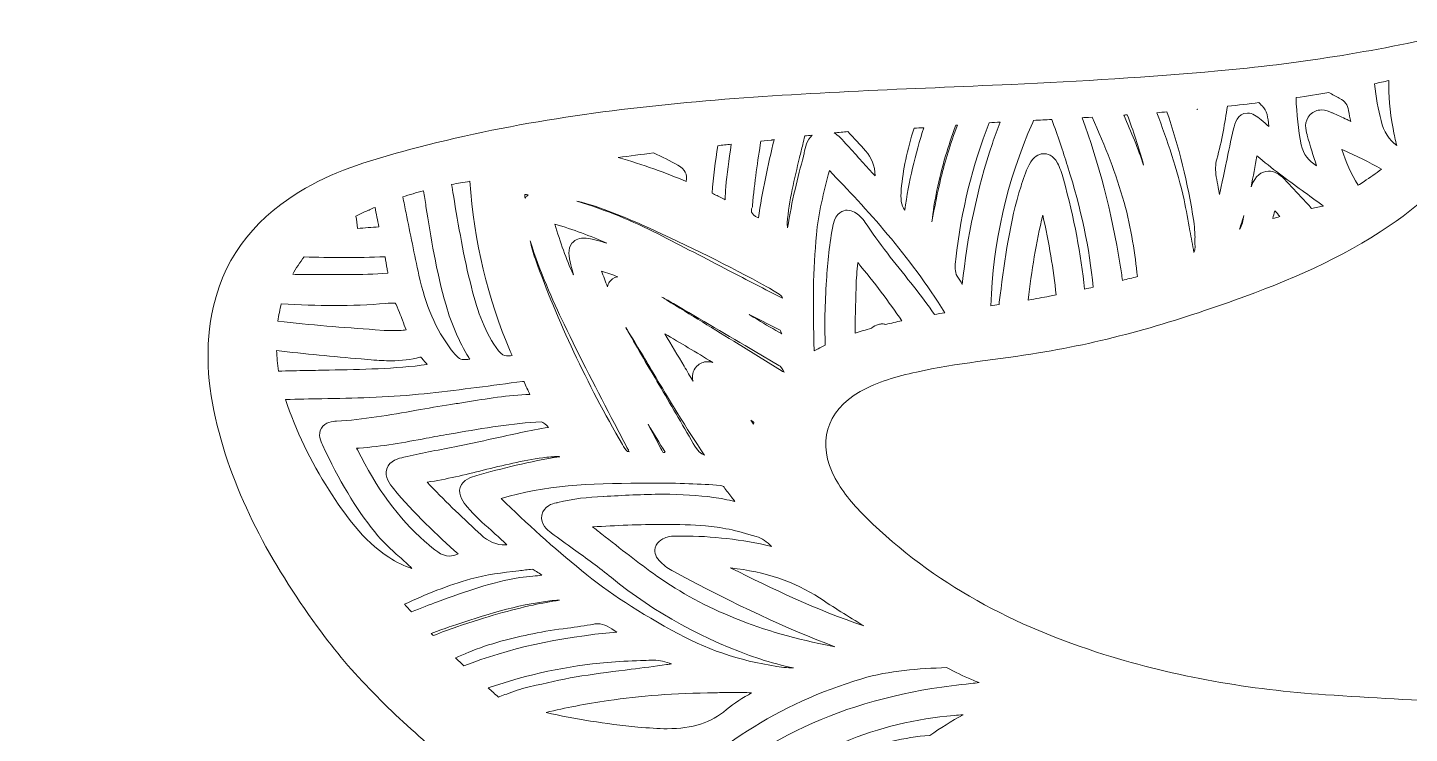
# Model space of a CAD drawing. Extents: x 86 to 1914, y -1775 to -226.
# Drawn here: x 86 to 878, y -630 to -226 of the extents above; entities that cross this region are included whole.
import ezdxf

# ---------------------------------------------------------------- set-up
doc = ezdxf.new("R2010")
doc.units = 0
doc.header["$MEASUREMENT"] = 0
doc.layers.add('Layer 1', color=7, linetype='Continuous')

# ---------------------------------------------------------------- blocks, each defined once
blk = doc.blocks.new('block 3')
at = {"layer": 'Layer 1', "lineweight": 0}
for points, knots in [([(1909.17, -702.32), (1893.53, -708.4), (1878.2, -715.47), (1862.07, -720.2), (1823.68, -731.4), (1784.54, -739.2), (1744.98, -744.84), (1694.01, -752.11), (1642.77, -754.79), (1591.31, -753.43), (1567.38, -752.78), (1543.5, -751.06), (1519.7, -748.57), (1518.95, -748.5), (1518.23, -748.27), (1516.47, -747.89), (1521.31, -745.56), (1525.28, -743.84), (1529.07, -741.79), (1559.4, -725.46), (1587.96, -706.29), (1616.7, -687.4), (1637.98, -673.37), (1658.69, -658.5), (1678.04, -641.89), (1702.57, -620.8), (1726.08, -598.68), (1745.34, -572.43), (1771.85, -536.26), (1794.13, -497.98), (1805.01, -453.96), (1810.58, -431.4), (1812.48, -408.61), (1807.15, -385.71), (1799.99, -355.07), (1781.2, -333.42), (1754.39, -318.07), (1735.77, -307.39), (1715.33, -301.57), (1694.83, -296.02), (1639.25, -281.02), (1582.52, -273.01), (1525.26, -268.1), (1466.95, -263.11), (1408.48, -261.26), (1350.06, -258.65), (1310.62, -256.91), (1271.23, -254.46), (1231.92, -250.93), (1187.04, -246.9), (1142.64, -240.01), (1098.76, -229.77), (1097.38, -229.46), (1095.97, -229.28), (1094.55, -229.02), (1078.62, -226.14), (1069.68, -233.52), (1069.82, -249.66), (1069.91, -262.09), (1074.97, -273.1), (1080.67, -283.74), (1093.27, -307.24), (1112.11, -324.9), (1133.84, -339.73), (1161.19, -358.37), (1191.36, -371.14), (1222.31, -382.25), (1258.9, -395.4), (1296.14, -406.22), (1334.58, -412.44), (1357.87, -416.21), (1381.45, -418.28), (1404.53, -423.39), (1415.7, -425.87), (1426.68, -428.9), (1436.75, -434.56), (1456.38, -445.58), (1461.8, -464.49), (1451.07, -484.35), (1446.41, -492.94), (1439.97, -500.12), (1433.06, -506.94), (1394.64, -544.94), (1348.21, -569.06), (1297.15, -585.1), (1255.81, -598.08), (1213.48, -605.3), (1170.25, -608.18), (1144.02, -609.94), (1117.76, -611.25), (1091.51, -612.79), (1070.66, -614), (1049.77, -614.35), (1028.92, -615.67), (1019.27, -616.27), (1009.63, -616.49), (1000, -616.47), (990.37, -616.49), (980.73, -616.27), (971.08, -615.67), (950.23, -614.35), (929.34, -614), (908.49, -612.79), (882.24, -611.25), (855.98, -609.94), (829.75, -608.18), (786.52, -605.3), (744.19, -598.08), (702.85, -585.1), (651.79, -569.06), (605.36, -544.94), (566.94, -506.94), (560.03, -500.12), (553.59, -492.94), (548.93, -484.35), (538.2, -464.49), (543.62, -445.58), (563.25, -434.56), (573.32, -428.9), (584.3, -425.87), (595.47, -423.39), (618.55, -418.28), (642.13, -416.21), (665.42, -412.44), (703.86, -406.22), (741.1, -395.4), (777.69, -382.25), (808.64, -371.14), (838.81, -358.37), (866.15, -339.73), (887.89, -324.9), (906.73, -307.24), (919.33, -283.74), (925.03, -273.1), (930.09, -262.09), (930.18, -249.66), (930.32, -233.52), (921.38, -226.14), (905.45, -229.02), (904.03, -229.28), (902.62, -229.46), (901.24, -229.77), (857.36, -240.01), (812.96, -246.9), (768.08, -250.93), (728.77, -254.46), (689.38, -256.91), (649.94, -258.65), (591.52, -261.26), (533.05, -263.11), (474.74, -268.1), (417.48, -273.01), (360.75, -281.02), (305.17, -296.02), (284.67, -301.57), (264.23, -307.39), (245.61, -318.07), (218.8, -333.42), (200.01, -355.07), (192.85, -385.71), (187.52, -408.61), (189.42, -431.4), (194.99, -453.96), (205.87, -497.98), (228.15, -536.26), (254.66, -572.43), (273.92, -598.68), (297.43, -620.8), (321.96, -641.89), (341.31, -658.5), (362.02, -673.37), (383.3, -687.4), (412.04, -706.29), (440.6, -725.46), (470.93, -741.79), (474.72, -743.84), (478.69, -745.56), (483.53, -747.89), (481.77, -748.27), (481.05, -748.5), (480.3, -748.57), (456.5, -751.06), (432.62, -752.78), (408.69, -753.43), (357.23, -754.79), (305.99, -752.11), (255.02, -744.84), (215.46, -739.2), (176.32, -731.4), (137.93, -720.2), (121.79, -715.47), (106.47, -708.4), (90.83, -702.32), (87.69, -701.09), (86.4, -701.07), (86.48, -705.08), (86.69, -719.22), (87.8, -733.29), (91.12, -747.05), (99.71, -782.62), (115.58, -814.95), (136.23, -844.92), (168.79, -892.16), (210.55, -928.09), (264.67, -948.87), (273.9, -952.41), (282.4, -953.96), (291.34, -948.92), (292.97, -948.02), (294.91, -947.66), (296.69, -947), (374.62, -918.81), (451.55, -888.04), (528.24, -856.69), (532.23, -855.06), (533.25, -856.2), (534.44, -859.68), (539.3, -873.81), (542.84, -888.26), (545.3, -902.96), (551.58, -940.29), (550.69, -978.12), (552.97, -1015.72), (553.99, -1032.31), (554.86, -1048.99), (554.24, -1065.56), (553.75, -1078.11), (558.83, -1087.41), (565.88, -1096.91), (582.42, -1119.16), (599.1, -1141.37), (614.38, -1164.49), (643.83, -1209.07), (661.58, -1258.64), (673.71, -1310.35), (687.05, -1367.25), (691.77, -1425.16), (693.42, -1483.42), (694.18, -1510.5), (693.29, -1537.61), (694.51, -1564.72), (696.46, -1608.03), (712.64, -1644.19), (746.14, -1672.33), (776.75, -1698), (809.08, -1721.5), (840.23, -1746.5), (867.46, -1768.37), (898.86, -1775.17), (933.26, -1769.89), (950.95, -1767.19), (968.61, -1764.18), (986.51, -1762.87), (991.03, -1762.55), (995.52, -1762.4), (1000, -1762.4), (1004.48, -1762.4), (1008.97, -1762.55), (1013.49, -1762.87), (1031.39, -1764.18), (1049.05, -1767.19), (1066.74, -1769.89), (1101.14, -1775.17), (1132.54, -1768.37), (1159.77, -1746.5), (1190.92, -1721.5), (1223.25, -1698), (1253.86, -1672.33), (1287.36, -1644.19), (1303.53, -1608.03), (1305.49, -1564.72), (1306.71, -1537.61), (1305.82, -1510.5), (1306.58, -1483.42), (1308.23, -1425.16), (1312.95, -1367.25), (1326.29, -1310.35), (1338.42, -1258.64), (1356.17, -1209.07), (1385.62, -1164.49), (1400.9, -1141.37), (1417.58, -1119.16), (1434.12, -1096.91), (1441.17, -1087.41), (1446.25, -1078.11), (1445.76, -1065.56), (1445.14, -1048.99), (1446.01, -1032.31), (1447.03, -1015.72), (1449.31, -978.12), (1448.42, -940.29), (1454.7, -902.96), (1457.16, -888.26), (1460.7, -873.81), (1465.56, -859.68), (1466.75, -856.2), (1467.77, -855.06), (1471.76, -856.69), (1548.45, -888.04), (1625.38, -918.81), (1703.31, -947), (1705.09, -947.66), (1707.03, -948.02), (1708.66, -948.92), (1717.6, -953.96), (1726.1, -952.41), (1735.33, -948.87), (1789.45, -928.09), (1831.21, -892.16), (1863.77, -844.92), (1884.42, -814.95), (1900.29, -782.62), (1908.88, -747.05), (1912.2, -733.29), (1913.31, -719.22), (1913.52, -705.08), (1913.6, -701.07), (1912.31, -701.09), (1909.17, -702.32)], [0, 0, 0, 0, 1, 1, 1, 2, 2, 2, 3, 3, 3, 4, 4, 4, 5, 5, 5, 6, 6, 6, 7, 7, 7, 8, 8, 8, 9, 9, 9, 10, 10, 10, 11, 11, 11, 12, 12, 12, 13, 13, 13, 14, 14, 14, 15, 15, 15, 16, 16, 16, 17, 17, 17, 18, 18, 18, 19, 19, 19, 20, 20, 20, 21, 21, 21, 22, 22, 22, 23, 23, 23, 24, 24, 24, 25, 25, 25, 26, 26, 26, 27, 27, 27, 28, 28, 28, 29, 29, 29, 30, 30, 30, 31, 31, 31, 32, 32, 32, 33, 33, 33, 34, 34, 34, 35, 35, 35, 36, 36, 36, 37, 37, 37, 38, 38, 38, 39, 39, 39, 40, 40, 40, 41, 41, 41, 42, 42, 42, 43, 43, 43, 44, 44, 44, 45, 45, 45, 46, 46, 46, 47, 47, 47, 48, 48, 48, 49, 49, 49, 50, 50, 50, 51, 51, 51, 52, 52, 52, 53, 53, 53, 54, 54, 54, 55, 55, 55, 56, 56, 56, 57, 57, 57, 58, 58, 58, 59, 59, 59, 60, 60, 60, 61, 61, 61, 62, 62, 62, 63, 63, 63, 64, 64, 64, 65, 65, 65, 66, 66, 66, 67, 67, 67, 68, 68, 68, 69, 69, 69, 70, 70, 70, 71, 71, 71, 72, 72, 72, 73, 73, 73, 74, 74, 74, 75, 75, 75, 76, 76, 76, 77, 77, 77, 78, 78, 78, 79, 79, 79, 80, 80, 80, 81, 81, 81, 82, 82, 82, 83, 83, 83, 84, 84, 84, 85, 85, 85, 86, 86, 86, 87, 87, 87, 88, 88, 88, 89, 89, 89, 90, 90, 90, 91, 91, 91, 92, 92, 92, 93, 93, 93, 94, 94, 94, 95, 95, 95, 96, 96, 96, 97, 97, 97, 98, 98, 98, 99, 99, 99, 100, 100, 100, 101, 101, 101, 102, 102, 102, 103, 103, 103, 104, 104, 104, 105, 105, 105, 106, 106, 106, 106]), ([(868.42, -283.98), (869.07, -287.61), (869.76, -290.76), (870.54, -293.61), (866.05, -290.34), (863.25, -285.86), (861.57, -279.41), (859.92, -273.01), (858.69, -266.21), (857.76, -258.27), (860.53, -257.69), (863.29, -257.09), (866.01, -256.47), (865.77, -264.78), (866.55, -273.61), (868.42, -283.98)], [0, 0, 0, 0, 1, 1, 1, 2, 2, 2, 3, 3, 3, 4, 4, 4, 5, 5, 5, 5]), ([(842.97, -273.66), (843.26, -275.82), (843.76, -277.85), (844.29, -279.81), (843.55, -279.48), (842.82, -279.14), (842.09, -278.79), (839.39, -277.54), (836.6, -276.24), (833.77, -275.02), (833.77, -275.02), (833.45, -274.88), (833.45, -274.88), (831.92, -274.21), (829.84, -273.3), (827.43, -273.3), (824.96, -273.3), (822.75, -274.22), (820.99, -275.97), (817.07, -279.88), (818.47, -284.94), (819.14, -287.37), (819.14, -287.37), (819.23, -287.7), (819.23, -287.7), (820.85, -293.66), (822.75, -299.59), (824.62, -305.37), (820.25, -302.4), (816.97, -298.83), (815.88, -293.23), (814.19, -284.56), (813.19, -275.69), (812.85, -266.23), (819.23, -265.29), (825.54, -264.29), (831.67, -263.24), (833.79, -264.47), (835.77, -265.58), (837.65, -266.56), (840.95, -268.28), (842.49, -270.33), (842.97, -273.66)], [0, 0, 0, 0, 1, 1, 1, 2, 2, 2, 3, 3, 3, 4, 4, 4, 5, 5, 5, 6, 6, 6, 7, 7, 7, 8, 8, 8, 9, 9, 9, 10, 10, 10, 11, 11, 11, 12, 12, 12, 13, 13, 13, 14, 14, 14, 14]), ([(716.21, -276.07), (719.62, -285.19), (722.74, -294.77), (725.58, -304.87), (722.37, -295.49), (718.58, -285.96), (714.22, -276.22), (714.89, -276.16), (715.56, -276.13), (716.21, -276.07)], [0, 0, 0, 0, 1, 1, 1, 2, 2, 2, 3, 3, 3, 3]), ([(738.87, -274.39), (745.71, -293.99), (750.89, -315.04), (754.3, -337.05), (754.61, -339.1), (754.74, -341.27), (754.87, -343.38), (754.92, -344.27), (754.97, -345.14), (755.03, -345.99), (754.94, -347.33), (754.97, -348.64), (754.99, -349.81), (755.05, -352.82), (754.96, -354.06), (754.38, -354.84), (753.56, -350.74), (752.82, -346.57), (752.11, -342.51), (751.08, -336.69), (750.02, -330.67), (748.7, -324.74), (744.91, -307.51), (739.07, -290.74), (733.13, -274.84), (735.05, -274.7), (736.95, -274.55), (738.87, -274.39)], [0, 0, 0, 0, 1, 1, 1, 2, 2, 2, 3, 3, 3, 4, 4, 4, 5, 5, 5, 6, 6, 6, 7, 7, 7, 8, 8, 8, 9, 9, 9, 9]), ([(756.23, -272.88), (756.23, -272.88), (756.35, -272.88), (756.35, -272.88), (756.33, -272.97), (756.32, -273.08), (756.3, -273.17), (756.28, -273.08), (756.24, -272.97), (756.23, -272.88)], [0, 0, 0, 0, 1, 1, 1, 2, 2, 2, 3, 3, 3, 3]), ([(791.58, -269.11), (792.2, -269.71), (792.81, -270.33), (793.43, -270.92), (796.33, -273.74), (796.8, -277.27), (797.22, -282.69), (795.86, -281.42), (794.46, -280.1), (792.92, -278.87), (790.46, -276.87), (787.97, -275.06), (785.05, -275.06), (779.14, -275.06), (777.71, -281.19), (777.04, -284.12), (775.52, -290.63), (774.16, -297.27), (772.85, -303.67), (772.34, -306.17), (771.82, -308.67), (771.31, -311.16), (771.31, -311.16), (770.64, -314.39), (770.64, -314.39), (770.13, -316.87), (769.64, -319.32), (769.08, -321.69), (768.83, -320.35), (768.57, -319.03), (768.32, -317.72), (767.94, -315.65), (767.54, -313.61), (767.18, -311.54), (766.54, -307.93), (766.63, -304.63), (767.5, -301.46), (770.35, -290.94), (772.16, -280.44), (773.52, -271.18), (779.67, -270.53), (785.73, -269.84), (791.58, -269.11)], [0, 0, 0, 0, 1, 1, 1, 2, 2, 2, 3, 3, 3, 4, 4, 4, 5, 5, 5, 6, 6, 6, 7, 7, 7, 8, 8, 8, 9, 9, 9, 10, 10, 10, 11, 11, 11, 12, 12, 12, 13, 13, 13, 14, 14, 14, 14]), ([(599.68, -283.44), (594.73, -298.54), (591.07, -314.4), (588.8, -330.67), (586.53, -327.86), (586.34, -324.25), (586.79, -318.72), (587.75, -307.64), (590.14, -296.16), (594.11, -283.74), (595.87, -283.65), (597.74, -283.54), (599.68, -283.44)], [0, 0, 0, 0, 1, 1, 1, 2, 2, 2, 3, 3, 3, 4, 4, 4, 4]), ([(609.51, -312.19), (607.53, -320.48), (605.81, -328.87), (604.34, -337.3), (605.54, -325.64), (608.11, -313.28), (612.17, -299.57), (613.79, -294.1), (615.69, -288.33), (617.96, -282.08), (618.28, -282.04), (618.63, -282.02), (618.95, -281.98), (614.86, -292.81), (611.81, -302.56), (609.51, -312.19)], [0, 0, 0, 0, 1, 1, 1, 2, 2, 2, 3, 3, 3, 4, 4, 4, 5, 5, 5, 5]), ([(643.5, -280.24), (641.78, -284.38), (640.26, -288.42), (638.92, -292.48), (630.21, -318.85), (624.45, -345.95), (621.73, -373.2), (620.73, -371.61), (619.73, -370.03), (618.77, -368.43), (617.29, -365.99), (617.5, -362.85), (617.97, -358.7), (621.13, -330.92), (627.57, -304.69), (637.1, -280.64), (639.15, -280.5), (641.29, -280.37), (643.5, -280.24)], [0, 0, 0, 0, 1, 1, 1, 2, 2, 2, 3, 3, 3, 4, 4, 4, 5, 5, 5, 6, 6, 6, 6]), ([(696.61, -374.8), (695, -375.16), (693.38, -375.51), (691.71, -375.87), (689.74, -356.21), (685.77, -335.53), (679.66, -312.86), (678.7, -309.31), (677.57, -306.3), (676.23, -303.67), (673.76, -298.85), (670.01, -298.34), (668.52, -298.34), (666.8, -298.34), (663.54, -298.96), (660.96, -303.07), (658.37, -307.21), (657.01, -311.57), (655.69, -315.82), (655.69, -315.82), (655.36, -316.85), (655.36, -316.85), (648.87, -337.45), (646.1, -358.79), (643.41, -379.42), (643.18, -381.2), (642.96, -382.98), (642.74, -384.75), (641.2, -384.99), (639.64, -385.22), (638.1, -385.44), (639.22, -349.31), (647.26, -314.04), (662.03, -280.52), (662.03, -280.52), (662.58, -279.27), (662.58, -279.27), (666.04, -279.1), (669.49, -278.92), (672.93, -278.74), (676.36, -287.82), (679.35, -297.09), (681.94, -305.21), (689.79, -329.87), (694.62, -352.68), (696.61, -374.8)], [0, 0, 0, 0, 1, 1, 1, 2, 2, 2, 3, 3, 3, 4, 4, 4, 5, 5, 5, 6, 6, 6, 7, 7, 7, 8, 8, 8, 9, 9, 9, 10, 10, 10, 11, 11, 11, 12, 12, 12, 13, 13, 13, 14, 14, 14, 15, 15, 15, 15]), ([(696.03, -277.4), (703.75, -293.99), (709.75, -310.02), (714.38, -326.28), (718.6, -341.09), (720.69, -356.3), (721.99, -368.72), (719.11, -369.47), (716.25, -370.19), (713.4, -370.88), (713.07, -368.07), (712.69, -365.12), (712.2, -362.14), (707.09, -331.43), (699.95, -303.72), (690.37, -277.74), (691.59, -277.67), (692.78, -277.6), (694.02, -277.52), (694.02, -277.52), (696.03, -277.4), (696.03, -277.4)], [0, 0, 0, 0, 1, 1, 1, 2, 2, 2, 3, 3, 3, 4, 4, 4, 5, 5, 5, 6, 6, 6, 7, 7, 7, 7]), ([(512.9, -290.45), (513.28, -290.38), (513.61, -290.29), (513.9, -290.22), (513.9, -290.25), (513.88, -290.31), (513.88, -290.34), (510.53, -304.9), (507.08, -319.95), (504.96, -335.16), (499.98, -332.73), (500.79, -330.61), (501.25, -329.47), (501.43, -328.98), (501.54, -328.49), (501.57, -327.97), (502.7, -314.69), (504.58, -302.11), (506.38, -291.18), (506.38, -291.18), (512.25, -290.56), (512.25, -290.56), (512.47, -290.54), (512.69, -290.51), (512.9, -290.45)], [0, 0, 0, 0, 1, 1, 1, 2, 2, 2, 3, 3, 3, 4, 4, 4, 5, 5, 5, 6, 6, 6, 7, 7, 7, 8, 8, 8, 8]), ([(530.33, -293.08), (530.73, -291.45), (531.11, -289.82), (531.47, -288.17), (532.87, -288.02), (534.32, -287.88), (535.8, -287.71), (532.59, -290.52), (531.74, -294.88), (531.2, -297.76), (531.04, -298.54), (530.89, -299.3), (530.71, -300.01), (527.68, -311.14), (523.98, -325.68), (521.63, -340.84), (521.57, -340.28), (521.53, -339.73), (521.5, -339.23), (521.46, -338.77), (521.44, -338.35), (521.41, -337.96), (522.51, -324.99), (525.58, -312.54), (528.53, -300.48), (529.13, -298.01), (529.75, -295.55), (530.33, -293.08)], [0, 0, 0, 0, 1, 1, 1, 2, 2, 2, 3, 3, 3, 4, 4, 4, 5, 5, 5, 6, 6, 6, 7, 7, 7, 8, 8, 8, 9, 9, 9, 9]), ([(571.81, -311.05), (569.26, -308.4), (566.79, -305.63), (564.22, -302.75), (561.5, -299.68), (558.69, -296.51), (555.73, -293.5), (555.2, -292.97), (554.71, -292.37), (554.21, -291.78), (552.77, -290.09), (550.87, -287.86), (548.3, -286.45), (550.98, -286.19), (553.61, -285.94), (556.13, -285.7), (559.79, -289.56), (563.15, -293.21), (566.36, -296.76), (569.85, -300.64), (571.61, -305.17), (571.81, -311.05)], [0, 0, 0, 0, 1, 1, 1, 2, 2, 2, 3, 3, 3, 4, 4, 4, 5, 5, 5, 6, 6, 6, 7, 7, 7, 7]), ([(463.62, -314.35), (451.8, -309.18), (438.93, -304.61), (424.59, -300.53), (431.15, -299.64), (437.91, -298.77), (444.95, -297.92), (449.83, -300.06), (454.47, -302.44), (458.78, -304.99), (463.12, -307.57), (464.31, -309.85), (463.62, -314.35)], [0, 0, 0, 0, 1, 1, 1, 2, 2, 2, 3, 3, 3, 4, 4, 4, 4]), ([(481.61, -293.75), (484.22, -293.48), (486.81, -293.19), (489.42, -292.92), (487.97, -302.22), (486.99, -309.94), (486.29, -317.3), (486.05, -319.79), (485.92, -322.27), (485.82, -324.67), (485.25, -324.38), (484.69, -324.09), (484.11, -323.8), (482.23, -322.83), (480.32, -321.87), (478.42, -320.93), (479.07, -311.74), (480.32, -302.62), (481.61, -293.75)], [0, 0, 0, 0, 1, 1, 1, 2, 2, 2, 3, 3, 3, 4, 4, 4, 5, 5, 5, 6, 6, 6, 6]), ([(827.99, -328.46), (827.99, -328.46), (821.79, -329.71), (821.79, -329.71), (821.66, -329.56), (821.55, -329.43), (821.43, -329.31), (819.92, -327.68), (818.42, -326.04), (816.91, -324.41), (813.43, -320.62), (809.84, -316.72), (806.16, -312.97), (803.09, -309.83), (800.18, -308.33), (797.18, -308.33), (792.92, -308.33), (789.59, -311.19), (787.3, -316.85), (787.23, -317), (787.18, -317.14), (787.12, -317.29), (788.35, -311.45), (789.42, -305.54), (790.46, -299.57), (798.82, -306.72), (807.7, -313.15), (816.35, -319.39), (820.32, -322.27), (824.4, -325.23), (828.41, -328.24), (828.26, -328.31), (828.13, -328.38), (827.99, -328.46)], [0, 0, 0, 0, 1, 1, 1, 2, 2, 2, 3, 3, 3, 4, 4, 4, 5, 5, 5, 6, 6, 6, 7, 7, 7, 8, 8, 8, 9, 9, 9, 10, 10, 10, 11, 11, 11, 11]), ([(848.39, -316.45), (844.42, -309.78), (841.35, -303), (839.12, -295.95), (839.12, -295.95), (839.72, -296.22), (839.72, -296.22), (847.46, -299.72), (854.88, -303.07), (861.77, -307.22), (858.54, -309.65), (855.22, -311.99), (851.83, -314.22), (850.69, -314.97), (849.55, -315.71), (848.39, -316.45)], [0, 0, 0, 0, 1, 1, 1, 2, 2, 2, 3, 3, 3, 4, 4, 4, 5, 5, 5, 5]), ([(605.72, -390.45), (601.93, -384.86), (597.94, -379.42), (593.79, -374.25), (593.79, -374.25), (592.28, -372.39), (592.28, -372.39), (583.31, -361.24), (574.04, -349.72), (566.12, -337.65), (565.34, -336.47), (564.38, -335.35), (563.04, -334.11), (561.46, -332.64), (558.99, -330.69), (555.86, -330.69), (553.5, -330.69), (549.33, -331.76), (547.82, -338.9), (545.58, -349.6), (544.63, -360.57), (543.94, -370.83), (543.02, -384.57), (542.78, -396.74), (543.22, -407.94), (541.06, -409.01), (538.98, -410.14), (536.95, -411.31), (535.93, -385.31), (536.33, -364.48), (538.18, -344.79), (539.32, -332.55), (542.28, -320.4), (545.59, -308.04), (566.45, -329.34), (591.67, -357.07), (611.67, -389.45), (609.62, -389.79), (607.64, -390.12), (605.72, -390.45)], [0, 0, 0, 0, 1, 1, 1, 2, 2, 2, 3, 3, 3, 4, 4, 4, 5, 5, 5, 6, 6, 6, 7, 7, 7, 8, 8, 8, 9, 9, 9, 10, 10, 10, 11, 11, 11, 12, 12, 12, 13, 13, 13, 13]), ([(339.73, -314.15), (342.13, -348.78), (349.9, -381.51), (362.81, -411.44), (363.27, -412.49), (363.61, -413.33), (363.87, -414), (363.36, -414.02), (362.76, -414.02), (362.05, -414.02), (362.05, -414.02), (360.75, -414.02), (360.75, -414.02), (359.17, -414), (357.9, -413.53), (356.12, -411.21), (348.38, -401.07), (344.3, -389.32), (340.58, -374.82), (336.14, -357.54), (333.15, -339.57), (330.27, -322.2), (329.92, -320.13), (329.58, -318.05), (329.23, -315.98), (332.62, -315.33), (336.12, -314.71), (339.73, -314.15)], [0, 0, 0, 0, 1, 1, 1, 2, 2, 2, 3, 3, 3, 4, 4, 4, 5, 5, 5, 6, 6, 6, 7, 7, 7, 8, 8, 8, 9, 9, 9, 9]), ([(313.22, -319.57), (313.66, -322.56), (314.09, -325.55), (314.55, -328.55), (317.2, -345.79), (320.48, -365.79), (326.03, -385.08), (329.18, -396.07), (333.44, -405.89), (339.04, -415.14), (339.26, -415.49), (339.44, -415.79), (339.61, -416.08), (338.95, -416.12), (338.17, -416.14), (337.27, -416.17), (337.07, -416.17), (336.87, -416.19), (336.67, -416.21), (336.45, -416.25), (336.23, -416.25), (336.03, -416.25), (334, -416.25), (332.04, -414.69), (329.02, -410.66), (320.26, -399), (314.2, -385.02), (310.52, -367.93), (307.97, -356.07), (305.5, -343.96), (303.13, -332.24), (302.51, -329.18), (301.89, -326.12), (301.26, -323.05), (305.08, -321.82), (309.07, -320.66), (313.22, -319.57)], [0, 0, 0, 0, 1, 1, 1, 2, 2, 2, 3, 3, 3, 4, 4, 4, 5, 5, 5, 6, 6, 6, 7, 7, 7, 8, 8, 8, 9, 9, 9, 10, 10, 10, 11, 11, 11, 12, 12, 12, 12]), ([(371.12, -321.69), (371.77, -321.76), (372.4, -321.82), (373.09, -321.87), (372.5, -322.33), (372.02, -322.82), (371.66, -323.29), (371.52, -323.45), (371.39, -323.63), (371.28, -323.81), (371.23, -323.11), (371.17, -322.4), (371.12, -321.69)], [0, 0, 0, 0, 1, 1, 1, 2, 2, 2, 3, 3, 3, 4, 4, 4, 4]), ([(281.31, -330.83), (281.31, -330.83), (281.66, -330.72), (281.66, -330.72), (281.86, -330.65), (282.04, -330.58), (282.2, -330.5), (283.22, -330.01), (284.29, -329.54), (285.36, -329.07), (286.1, -332.79), (286.84, -336.49), (287.59, -340.2), (283.58, -340.53), (279.46, -340.88), (275.37, -341.13), (275.37, -341.07), (275.35, -341), (275.35, -340.93), (275.06, -338.66), (274.77, -336.34), (274.44, -334.02), (276.42, -333.01), (278.41, -332.06), (280.41, -331.17), (280.72, -331.03), (281.01, -330.94), (281.31, -330.83)], [0, 0, 0, 0, 1, 1, 1, 2, 2, 2, 3, 3, 3, 4, 4, 4, 5, 5, 5, 6, 6, 6, 7, 7, 7, 8, 8, 8, 9, 9, 9, 9]), ([(516.75, -378.81), (518.43, -379.89), (518.58, -380.67), (518.63, -380.95), (518.63, -380.95), (518.67, -381.16), (518.67, -381.16), (508.5, -375.92), (498.33, -370.63), (488.17, -365.33), (474.85, -358.41), (461.08, -351.23), (447.47, -344.28), (432.96, -336.89), (417.35, -330.58), (400.89, -325.46), (415.05, -328.98), (428.59, -334.75), (440.85, -340.28), (465.02, -351.19), (488.19, -362.71), (509.68, -374.51), (511.82, -375.69), (514.14, -377.08), (516.75, -378.81)], [0, 0, 0, 0, 1, 1, 1, 2, 2, 2, 3, 3, 3, 4, 4, 4, 5, 5, 5, 6, 6, 6, 7, 7, 7, 8, 8, 8, 8]), ([(799.58, -335.45), (799.94, -333.99), (800.3, -332.52), (800.67, -331.07), (801.66, -332.1), (802.66, -333.19), (803.66, -334.28), (802.31, -334.71), (800.97, -335.09), (799.58, -335.45)], [0, 0, 0, 0, 1, 1, 1, 2, 2, 2, 3, 3, 3, 3]), ([(411.97, -347.89), (408.69, -347.06), (406.62, -346.7), (404.84, -346.7), (401.25, -346.7), (399.24, -348.29), (398.17, -349.63), (395.59, -352.91), (396.36, -357.19), (397.52, -362.03), (397.97, -363.92), (398.44, -365.81), (398.97, -367.69), (398.91, -367.58), (398.86, -367.47), (398.82, -367.35), (394.87, -358.53), (391.44, -349.16), (388.4, -338.74), (398.8, -341.71), (408.76, -345.5), (418.08, -349.56), (416.06, -348.98), (414.03, -348.44), (411.97, -347.89)], [0, 0, 0, 0, 1, 1, 1, 2, 2, 2, 3, 3, 3, 4, 4, 4, 5, 5, 5, 6, 6, 6, 7, 7, 7, 8, 8, 8, 8]), ([(659.48, -382.14), (661.34, -365.48), (664.14, -349.2), (667.8, -333.55), (671.44, -349.41), (673.96, -364.45), (675.45, -379.2), (674.18, -379.46), (672.91, -379.71), (671.64, -379.95), (667.89, -380.67), (663.92, -381.4), (659.48, -382.14)], [0, 0, 0, 0, 1, 1, 1, 2, 2, 2, 3, 3, 3, 4, 4, 4, 4]), ([(782.99, -333.75), (782.73, -335.13), (782.46, -336.49), (782.15, -337.85), (781.83, -339.28), (781.25, -340.55), (780.45, -341.62), (781.37, -339.03), (782.21, -336.4), (782.99, -333.75)], [0, 0, 0, 0, 1, 1, 1, 2, 2, 2, 3, 3, 3, 3]), ([(393.6, -395.89), (402.81, -415.16), (412.84, -434.34), (422.52, -452.91), (424.91, -457.48), (427.31, -462.06), (429.68, -466.63), (429.84, -466.96), (430.03, -467.27), (430.21, -467.59), (430.35, -467.85), (430.57, -468.21), (430.61, -468.3), (430.68, -468.57), (430.77, -468.83), (430.88, -469.08), (430.46, -468.99), (430.13, -468.9), (429.95, -468.83), (428.83, -467.92), (427.89, -466.4), (427.03, -464.91), (406.71, -429.88), (389.94, -394.18), (377.19, -358.79), (375.98, -355.4), (375.02, -351.9), (374.27, -348.33), (379.71, -365.9), (386.96, -382.03), (393.6, -395.89)], [0, 0, 0, 0, 1, 1, 1, 2, 2, 2, 3, 3, 3, 4, 4, 4, 5, 5, 5, 6, 6, 6, 7, 7, 7, 8, 8, 8, 9, 9, 9, 10, 10, 10, 10]), ([(291.09, -357.37), (291.09, -357.37), (291.18, -357.37), (291.18, -357.37), (291.45, -359.73), (291.87, -362), (292.26, -364.21), (292.43, -365.08), (292.57, -365.95), (292.72, -366.82), (284.94, -367.42), (277.16, -367.51), (270.54, -367.51), (268.6, -367.51), (261.32, -367.47), (259.63, -367.47), (257.45, -367.47), (255.35, -367.49), (253.45, -367.53), (252.29, -367.55), (251.13, -367.55), (249.98, -367.55), (246.05, -367.55), (242.11, -367.51), (238.22, -367.42), (240.12, -363.92), (242.3, -360.57), (244.78, -357.41), (252.23, -357.68), (259.79, -357.81), (267.3, -357.81), (275.15, -357.81), (283.16, -357.66), (291.09, -357.37)], [0, 0, 0, 0, 1, 1, 1, 2, 2, 2, 3, 3, 3, 4, 4, 4, 5, 5, 5, 6, 6, 6, 7, 7, 7, 8, 8, 8, 9, 9, 9, 10, 10, 10, 11, 11, 11, 11]), ([(577.96, -396.1), (577.27, -395.94), (576.58, -395.85), (575.86, -395.85), (575.15, -395.85), (574.42, -395.94), (573.7, -396.12), (572.16, -396.5), (570.8, -397.25), (569.71, -398.28), (566.41, -399.2), (563.31, -400.13), (560.32, -401.09), (560.35, -394.98), (560.52, -388.83), (560.68, -382.83), (560.75, -380.04), (560.82, -377.26), (560.9, -374.47), (560.99, -369.92), (561.41, -365.42), (561.89, -360.73), (571.45, -372.28), (579.77, -383.25), (587.08, -394.02), (583.91, -394.69), (580.88, -395.4), (577.96, -396.1)], [0, 0, 0, 0, 1, 1, 1, 2, 2, 2, 3, 3, 3, 4, 4, 4, 5, 5, 5, 6, 6, 6, 7, 7, 7, 8, 8, 8, 9, 9, 9, 9]), ([(419.69, -371.7), (419.18, -372.41), (418.69, -373.38), (418.48, -374.65), (417.3, -371.59), (416.19, -368.53), (415.1, -365.52), (418.22, -366.53), (421.36, -367.65), (424.48, -368.85), (421.85, -369.23), (420.38, -370.74), (419.69, -371.7)], [0, 0, 0, 0, 1, 1, 1, 2, 2, 2, 3, 3, 3, 4, 4, 4, 4]), ([(231.69, -384.32), (242.31, -384.99), (252.19, -385.31), (261.75, -385.31), (271.99, -385.31), (281.98, -384.92), (291.45, -384.14), (293.37, -383.99), (294.91, -383.86), (296.04, -383.86), (296.51, -383.86), (296.8, -383.88), (296.98, -383.92), (297.52, -384.73), (298.47, -387.02), (299.41, -389.3), (300.01, -390.77), (300.57, -392.26), (301.11, -393.76), (301.78, -395.56), (302.47, -397.39), (303.25, -399.22), (303.25, -399.24), (303.23, -399.24), (303.23, -399.24), (302.55, -399.37), (301.89, -399.48), (301.44, -399.49), (299.92, -399.53), (298.39, -399.55), (296.87, -399.55), (296.87, -399.55), (290.69, -399.53), (290.69, -399.53), (290.69, -399.53), (285.47, -399.15), (285.47, -399.15), (267.15, -397.84), (248.28, -396.48), (229.77, -394.24), (230.22, -390.84), (230.85, -387.53), (231.69, -384.32)], [0, 0, 0, 0, 1, 1, 1, 2, 2, 2, 3, 3, 3, 4, 4, 4, 5, 5, 5, 6, 6, 6, 7, 7, 7, 8, 8, 8, 9, 9, 9, 10, 10, 10, 11, 11, 11, 12, 12, 12, 13, 13, 13, 14, 14, 14, 14]), ([(449.72, -380.51), (451.89, -381.69), (454.07, -382.9), (456.23, -384.17), (471.87, -393.29), (487.5, -402.45), (503.13, -411.61), (503.13, -411.61), (516.73, -419.56), (516.73, -419.56), (517.51, -420.04), (518.74, -421.5), (519.76, -423.54), (518.52, -422.79), (517.31, -422.07), (516.1, -421.31), (516.1, -421.31), (490.86, -405.78), (490.86, -405.78), (477.13, -397.35), (463.42, -388.92), (449.72, -380.51)], [0, 0, 0, 0, 1, 1, 1, 2, 2, 2, 3, 3, 3, 4, 4, 4, 5, 5, 5, 6, 6, 6, 7, 7, 7, 7]), ([(499.58, -390.39), (499.58, -390.39), (517.31, -399.48), (517.31, -399.48), (517.64, -399.91), (517.98, -400.65), (518.27, -401.51), (513.7, -398.88), (509.08, -396.14), (504.47, -393.37), (502.84, -392.37), (501.21, -391.37), (499.58, -390.39)], [0, 0, 0, 0, 1, 1, 1, 2, 2, 2, 3, 3, 3, 4, 4, 4, 4]), ([(467.67, -464.39), (461.19, -453.02), (454.47, -441.58), (447.96, -430.52), (442.08, -420.54), (436.03, -410.23), (430.19, -400.04), (429.77, -399.31), (429.36, -398.57), (428.96, -397.84), (434.32, -406.47), (439.58, -415.3), (444.69, -423.88), (453.94, -439.4), (463.51, -455.43), (473.85, -470.73), (473.89, -470.79), (473.94, -470.86), (473.98, -470.91), (471.96, -470.35), (470.1, -468.68), (467.67, -464.39)], [0, 0, 0, 0, 1, 1, 1, 2, 2, 2, 3, 3, 3, 4, 4, 4, 5, 5, 5, 6, 6, 6, 7, 7, 7, 7]), ([(467.49, -428.61), (465.76, -425.75), (464.08, -422.88), (462.41, -420.05), (458.78, -413.96), (455.1, -407.74), (451.31, -401.54), (460.18, -406.66), (469.26, -412.08), (478.78, -417.93), (477.84, -417.62), (476.84, -417.46), (475.81, -417.46), (473.47, -417.46), (471.37, -418.35), (469.73, -420.02), (466.98, -422.85), (466.76, -425.91), (467.49, -428.61)], [0, 0, 0, 0, 1, 1, 1, 2, 2, 2, 3, 3, 3, 4, 4, 4, 5, 5, 5, 6, 6, 6, 6]), ([(277.34, -415.87), (277.34, -415.87), (283.14, -416.37), (283.14, -416.37), (287.62, -416.77), (291.09, -416.94), (294.37, -416.94), (300.55, -416.94), (305.99, -416.26), (310.99, -414.9), (311.23, -414.83), (311.38, -414.81), (311.48, -414.81), (311.5, -414.81), (311.65, -414.89), (311.94, -415.21), (311.94, -415.21), (313.19, -416.68), (313.19, -416.68), (313.91, -417.5), (314.62, -418.31), (315.29, -419.11), (296.67, -421.54), (277.54, -421.9), (259.01, -422.27), (259.01, -422.27), (252.9, -422.39), (252.9, -422.39), (250.76, -422.43), (248.61, -422.47), (246.45, -422.5), (241.06, -422.59), (235.51, -422.68), (230, -422.92), (229.48, -418.79), (229.17, -414.85), (229.02, -411.06), (245.16, -413.07), (261.5, -414.49), (277.34, -415.87)], [0, 0, 0, 0, 1, 1, 1, 2, 2, 2, 3, 3, 3, 4, 4, 4, 5, 5, 5, 6, 6, 6, 7, 7, 7, 8, 8, 8, 9, 9, 9, 10, 10, 10, 11, 11, 11, 12, 12, 12, 13, 13, 13, 13]), ([(254.97, -438.66), (273.08, -438.31), (291.79, -437.97), (310.25, -436.12), (328, -434.34), (345.95, -431.97), (363.3, -429.66), (363.3, -429.66), (369.88, -428.81), (369.88, -428.81), (370.16, -428.78), (370.41, -428.74), (370.65, -428.74), (370.68, -428.83), (370.74, -428.92), (370.79, -429.05), (371.77, -431.53), (372.93, -433.91), (374.11, -436.21), (361.54, -436.68), (349.18, -438.67), (337.18, -440.62), (334.35, -441.09), (331.52, -441.54), (328.69, -441.97), (322.11, -442.99), (315.45, -444.17), (309.04, -445.31), (294.06, -447.94), (278.58, -450.68), (263.24, -451.55), (261.15, -451.66), (256.78, -451.91), (254.62, -455.52), (252.45, -459.15), (254.33, -463.19), (255.24, -465.13), (264.78, -485.58), (274.28, -501.41), (285.18, -514.95), (289.53, -520.39), (294.53, -524.89), (299.37, -529.24), (301.86, -531.47), (304.25, -533.63), (306.52, -535.86), (302.04, -534.44), (297.69, -532.34), (293.26, -529.48), (278.29, -519.78), (268.17, -505.18), (259.08, -491.07), (248.39, -474.43), (239.99, -456.97), (234.12, -439.13), (241.08, -438.91), (248.13, -438.78), (254.97, -438.66)], [0, 0, 0, 0, 1, 1, 1, 2, 2, 2, 3, 3, 3, 4, 4, 4, 5, 5, 5, 6, 6, 6, 7, 7, 7, 8, 8, 8, 9, 9, 9, 10, 10, 10, 11, 11, 11, 12, 12, 12, 13, 13, 13, 14, 14, 14, 15, 15, 15, 16, 16, 16, 17, 17, 17, 18, 18, 18, 19, 19, 19, 19]), ([(500.57, -450.95), (501.19, -451.35), (501.79, -451.73), (502.41, -452.11), (502.35, -452.27), (502.3, -452.45), (502.24, -452.62), (502.19, -452.84), (502.13, -453.07), (502.08, -453.29), (501.57, -452.53), (501.06, -451.75), (500.57, -450.95)], [0, 0, 0, 0, 1, 1, 1, 2, 2, 2, 3, 3, 3, 4, 4, 4, 4]), ([(275.24, -467.87), (275.08, -467.56), (274.95, -467.27), (274.82, -467.01), (275.24, -466.98), (275.71, -466.94), (276.26, -466.91), (289.35, -466.05), (302.26, -463.64), (314.73, -461.3), (319.12, -460.49), (323.49, -459.67), (327.87, -458.93), (327.87, -458.93), (331.37, -458.33), (331.37, -458.33), (347.49, -455.56), (364.16, -452.69), (380.64, -451.84), (381.71, -452.11), (383.48, -453.62), (384.75, -455.08), (374.07, -456.86), (363.45, -459.22), (353.15, -461.5), (345.88, -463.12), (338.37, -464.78), (330.98, -466.2), (320.6, -468.21), (311.27, -470.02), (301.95, -472.15), (299.05, -472.82), (293.64, -474.05), (292.05, -478.73), (290.43, -483.44), (294.01, -487.79), (295.91, -490.11), (307.59, -504.29), (321.11, -516.88), (332.93, -527.57), (331.19, -528.41), (329.58, -528.81), (328.02, -528.81), (323.4, -528.81), (319.15, -525.05), (314.66, -521.08), (314.66, -521.08), (313.84, -520.36), (313.84, -520.36), (298.94, -507.25), (286.32, -490.08), (275.24, -467.87)], [0, 0, 0, 0, 1, 1, 1, 2, 2, 2, 3, 3, 3, 4, 4, 4, 5, 5, 5, 6, 6, 6, 7, 7, 7, 8, 8, 8, 9, 9, 9, 10, 10, 10, 11, 11, 11, 12, 12, 12, 13, 13, 13, 14, 14, 14, 15, 15, 15, 16, 16, 16, 17, 17, 17, 17]), ([(451.48, -469.32), (451.35, -469.35), (451.24, -469.39), (451.11, -469.41), (450.84, -469.48), (450.64, -469.5), (450.5, -469.52), (450.28, -469.28), (449.86, -468.72), (449.1, -467.23), (446.65, -462.55), (444.2, -457.88), (441.74, -453.18), (445.13, -458.78), (448.41, -464.22), (451.48, -469.32)], [0, 0, 0, 0, 1, 1, 1, 2, 2, 2, 3, 3, 3, 4, 4, 4, 5, 5, 5, 5]), ([(347.37, -479.6), (358.5, -476.86), (370.01, -474.03), (381.45, -472.49), (382.99, -472.29), (384.57, -472.16), (386.13, -472.02), (386.82, -471.95), (387.51, -471.89), (388.2, -471.82), (388.2, -471.82), (389, -471.84), (389, -471.84), (389.92, -471.84), (390.66, -471.84), (391.24, -471.87), (373.95, -474.48), (357.59, -478.75), (343.69, -482.63), (340.66, -483.48), (335.56, -484.89), (334.15, -489.44), (332.72, -494.01), (336.16, -498.13), (338.21, -500.59), (342.4, -505.62), (347.2, -509.89), (351.84, -514.03), (353.95, -515.9), (356.12, -517.84), (358.15, -519.78), (358.15, -519.78), (360.42, -521.9), (360.95, -522.42), (360.95, -522.42), (360.2, -522.42), (360.2, -522.42), (354.82, -522.42), (350.28, -520.54), (345.95, -516.48), (345.95, -516.48), (344.41, -515.04), (344.41, -515.04), (334.62, -505.89), (324.52, -496.44), (315.26, -486.49), (326.21, -484.82), (336.94, -482.17), (347.37, -479.6)], [0, 0, 0, 0, 1, 1, 1, 2, 2, 2, 3, 3, 3, 4, 4, 4, 5, 5, 5, 6, 6, 6, 7, 7, 7, 8, 8, 8, 9, 9, 9, 10, 10, 10, 11, 11, 11, 12, 12, 12, 13, 13, 13, 14, 14, 14, 15, 15, 15, 16, 16, 16, 16]), ([(437.22, -487.03), (439.44, -487.01), (441.65, -486.99), (443.88, -486.99), (459.29, -486.99), (471.76, -487.43), (483.11, -488.35), (484.66, -488.48), (484.82, -488.72), (485.24, -489.28), (486.69, -491.29), (488.21, -493.27), (489.75, -495.28), (490.31, -496.01), (490.87, -496.75), (491.45, -497.47), (487.34, -496.57), (483.33, -495.73), (479.25, -495.17), (470.42, -493.98), (460.92, -493.38), (450.17, -493.38), (438.78, -493.38), (427.27, -494.03), (416.14, -494.68), (416.14, -494.68), (415.94, -494.68), (415.94, -494.68), (407.6, -495.15), (398.71, -495.82), (389.99, -498.13), (389.74, -498.2), (389.47, -498.25), (389.18, -498.33), (387.02, -498.8), (381.96, -499.92), (380.94, -505.4), (379.93, -510.8), (384.26, -513.99), (386.11, -515.37), (386.11, -515.37), (386.47, -515.62), (386.47, -515.62), (390.64, -518.74), (394.91, -521.81), (399.04, -524.78), (406.29, -530), (413.82, -535.39), (420.8, -541.12), (445.44, -561.33), (474.03, -577.02), (505.78, -587.73), (512.18, -589.91), (518.74, -591.43), (525.12, -592.88), (525.12, -592.88), (524.91, -592.88), (524.91, -592.88), (523.24, -592.88), (521.5, -592.77), (519.58, -592.52), (497.69, -589.74), (477.97, -583.49), (459.24, -573.41), (436.81, -561.31), (419.15, -549.77), (403.65, -537.07), (387.71, -524.02), (372.24, -510.17), (357.61, -495.88), (382.4, -488.03), (408.38, -487.21), (437.22, -487.03)], [0, 0, 0, 0, 1, 1, 1, 2, 2, 2, 3, 3, 3, 4, 4, 4, 5, 5, 5, 6, 6, 6, 7, 7, 7, 8, 8, 8, 9, 9, 9, 10, 10, 10, 11, 11, 11, 12, 12, 12, 13, 13, 13, 14, 14, 14, 15, 15, 15, 16, 16, 16, 17, 17, 17, 18, 18, 18, 19, 19, 19, 20, 20, 20, 21, 21, 21, 22, 22, 22, 23, 23, 23, 24, 24, 24, 24]), ([(409.97, -512.05), (410.05, -512.03), (410.12, -512.03), (410.19, -512.03), (423.12, -511.31), (436.88, -510.62), (450.53, -510.62), (459.24, -510.62), (467.14, -510.89), (474.68, -511.47), (483.21, -512.12), (492.42, -514.06), (503.68, -517.6), (507.07, -518.65), (509.82, -520.66), (512.43, -523.24), (495.66, -519.29), (478.38, -517.29), (460.98, -517.29), (459.83, -517.29), (458.67, -517.29), (457.53, -517.31), (455.99, -517.35), (454.32, -517.44), (452.64, -517.96), (451.2, -518.42), (446.82, -519.81), (445.82, -524.11), (445.17, -526.94), (446.24, -529.71), (449.03, -532.36), (451.22, -534.46), (453.65, -536.2), (456.44, -537.71), (492.38, -556.93), (521.12, -570.33), (548.79, -580.73), (548.21, -580.62), (547.63, -580.5), (547.06, -580.39), (506.47, -572.5), (473.69, -559.36), (446.82, -540.21), (436.15, -532.63), (426, -524.64), (415.23, -516.19), (413.49, -514.81), (411.73, -513.43), (409.97, -512.05)], [0, 0, 0, 0, 1, 1, 1, 2, 2, 2, 3, 3, 3, 4, 4, 4, 5, 5, 5, 6, 6, 6, 7, 7, 7, 8, 8, 8, 9, 9, 9, 10, 10, 10, 11, 11, 11, 12, 12, 12, 13, 13, 13, 14, 14, 14, 15, 15, 15, 16, 16, 16, 16]), ([(340.28, -541.86), (349.18, -539.41), (358.21, -538.34), (367.76, -537.2), (370.32, -536.89), (372.88, -536.58), (375.41, -536.26), (376.67, -536.77), (378.91, -538.25), (380.93, -539.77), (379.24, -539.99), (377.5, -540.14), (375.7, -540.3), (373.33, -540.5), (370.86, -540.7), (368.34, -541.12), (352.24, -543.73), (337.45, -548.93), (321.17, -554.97), (316.56, -556.69), (311.74, -558.56), (306.19, -560.77), (304.83, -559.25), (303.51, -557.78), (302.24, -556.33), (314.33, -550.82), (327.1, -545.47), (340.28, -541.86)], [0, 0, 0, 0, 1, 1, 1, 2, 2, 2, 3, 3, 3, 4, 4, 4, 5, 5, 5, 6, 6, 6, 7, 7, 7, 8, 8, 8, 9, 9, 9, 9]), ([(489.19, -535.62), (489.15, -535.6), (489.1, -535.57), (489.04, -535.55), (508.95, -537.8), (525.65, -543.44), (539.87, -552.72), (547.82, -557.92), (556.31, -563.47), (565.3, -568.69), (538.34, -559.77), (512.92, -547.48), (489.19, -535.62)], [0, 0, 0, 0, 1, 1, 1, 2, 2, 2, 3, 3, 3, 4, 4, 4, 4]), ([(329.23, -568.91), (348, -562.62), (366.42, -556.78), (385.5, -554.44), (387.42, -554.21), (389.1, -554.08), (390.63, -554.08), (390.63, -554.08), (390.95, -554.08), (390.95, -554.08), (385.88, -554.88), (380.93, -555.71), (375.94, -556.82), (363.01, -559.65), (349.54, -563.49), (332.23, -569.27), (328.04, -570.67), (323.6, -572.34), (318.77, -574.35), (318.37, -573.93), (317.98, -573.54), (317.59, -573.14), (321.64, -571.56), (325.5, -570.16), (329.23, -568.91)], [0, 0, 0, 0, 1, 1, 1, 2, 2, 2, 3, 3, 3, 4, 4, 4, 5, 5, 5, 6, 6, 6, 7, 7, 7, 8, 8, 8, 8]), ([(338.74, -583.94), (350.9, -578.79), (364.21, -575.75), (375.7, -573.28), (382.25, -571.89), (389.05, -570.94), (395.63, -570.05), (400.58, -569.37), (405.71, -568.66), (410.75, -567.77), (411.48, -567.64), (412.19, -567.57), (412.86, -567.57), (416.72, -567.57), (420.02, -569.73), (423.81, -572.27), (389.76, -575.42), (361.69, -581.66), (336.29, -591.7), (334.69, -590.2), (333.06, -588.66), (331.43, -587.08), (333.86, -586.03), (336.31, -584.98), (338.74, -583.94)], [0, 0, 0, 0, 1, 1, 1, 2, 2, 2, 3, 3, 3, 4, 4, 4, 5, 5, 5, 6, 6, 6, 7, 7, 7, 8, 8, 8, 8]), ([(356.07, -609.51), (354.13, -607.84), (352.15, -606.1), (350.14, -604.32), (373.17, -596.43), (395.58, -591.63), (418.39, -589.67), (424.68, -589.15), (431.19, -588.89), (437.46, -588.66), (439.55, -588.57), (441.63, -588.49), (443.73, -588.4), (444.06, -588.38), (444.4, -588.38), (444.75, -588.38), (448.39, -588.38), (451.84, -589.25), (455.23, -590.58), (454.23, -590.69), (453.25, -590.81), (452.26, -590.96), (445.55, -591.9), (438.69, -592.77), (432.06, -593.61), (422.83, -594.79), (413.25, -596), (403.84, -597.45), (394.92, -598.83), (386.13, -600.84), (377.63, -602.78), (377.63, -602.78), (372.93, -603.85), (372.93, -603.85), (368.69, -604.83), (364.66, -606.33), (360.78, -607.79), (359.46, -608.27), (358.15, -608.76), (356.81, -609.24), (356.58, -609.33), (356.32, -609.42), (356.07, -609.51)], [0, 0, 0, 0, 1, 1, 1, 2, 2, 2, 3, 3, 3, 4, 4, 4, 5, 5, 5, 6, 6, 6, 7, 7, 7, 8, 8, 8, 9, 9, 9, 10, 10, 10, 11, 11, 11, 12, 12, 12, 13, 13, 13, 14, 14, 14, 14]), ([(452.33, -677.9), (452.07, -677.75), (451.8, -677.63), (451.51, -677.52), (451.51, -677.52), (451.24, -677.41), (451.24, -677.41), (450.48, -676.92), (448.9, -675.92), (446.76, -674.53), (476.8, -638.86), (516.24, -613.48), (564.11, -599.05), (579.94, -594.28), (596.78, -593.23), (612.73, -592.66), (617.58, -595.27), (622.24, -597.5), (626.97, -599.5), (628.36, -600.08), (629.81, -600.68), (631.37, -601.28), (629.81, -601.46), (628.24, -601.62), (626.68, -601.8), (619.33, -602.6), (611.76, -603.43), (604.29, -604.67), (543, -614.77), (495.04, -639.73), (457.77, -680.98), (455.95, -679.95), (454.16, -678.91), (452.33, -677.9)], [0, 0, 0, 0, 1, 1, 1, 2, 2, 2, 3, 3, 3, 4, 4, 4, 5, 5, 5, 6, 6, 6, 7, 7, 7, 8, 8, 8, 9, 9, 9, 10, 10, 10, 11, 11, 11, 11]), ([(480.09, -607.11), (480.09, -607.11), (480.3, -607.11), (480.3, -607.11), (483.55, -606.95), (486.76, -606.86), (490.11, -606.86), (493.9, -606.86), (497.51, -606.97), (501.01, -607.11), (496.13, -609.96), (491.18, -612.97), (486.72, -616.74), (477.77, -624.28), (467.27, -627.66), (452.67, -627.66), (447.43, -627.66), (442.16, -627.26), (435.83, -626.68), (417.23, -624.94), (400.02, -622.2), (383.37, -618.34), (394.34, -615.6), (405.84, -613.57), (419, -611.54), (436.79, -608.78), (456.77, -607.35), (480.09, -607.11)], [0, 0, 0, 0, 1, 1, 1, 2, 2, 2, 3, 3, 3, 4, 4, 4, 5, 5, 5, 6, 6, 6, 7, 7, 7, 8, 8, 8, 9, 9, 9, 9]), ([(622.14, -619.68), (615.51, -623.32), (609.13, -627.28), (603.05, -631.52), (595.64, -631.83), (588.53, -633.31), (581.66, -634.76), (579.39, -635.24), (577.12, -635.73), (574.86, -636.14), (571.25, -636.83), (568.06, -637.18), (565.07, -637.18), (561.06, -637.18), (557.42, -636.56), (554.01, -635.31), (573.97, -627.02), (595.15, -621.91), (617.05, -620.06), (618.75, -619.93), (620.44, -619.79), (622.14, -619.68)], [0, 0, 0, 0, 1, 1, 1, 2, 2, 2, 3, 3, 3, 4, 4, 4, 5, 5, 5, 6, 6, 6, 7, 7, 7, 7])]:
    blk.add_open_spline(points, degree=3, knots=knots, dxfattribs=at)
blk = doc.blocks.new('block 2')
at = {"layer": 'Layer 1'}
blk.add_blockref('block 3', (0, 0), dxfattribs=at)

msp = doc.modelspace()

# ---------------------------------------------------------------- block references
at = {"layer": 'Layer 1'}
msp.add_blockref('block 2', (0, 0), dxfattribs=at)

doc.saveas('drawing.dxf')
